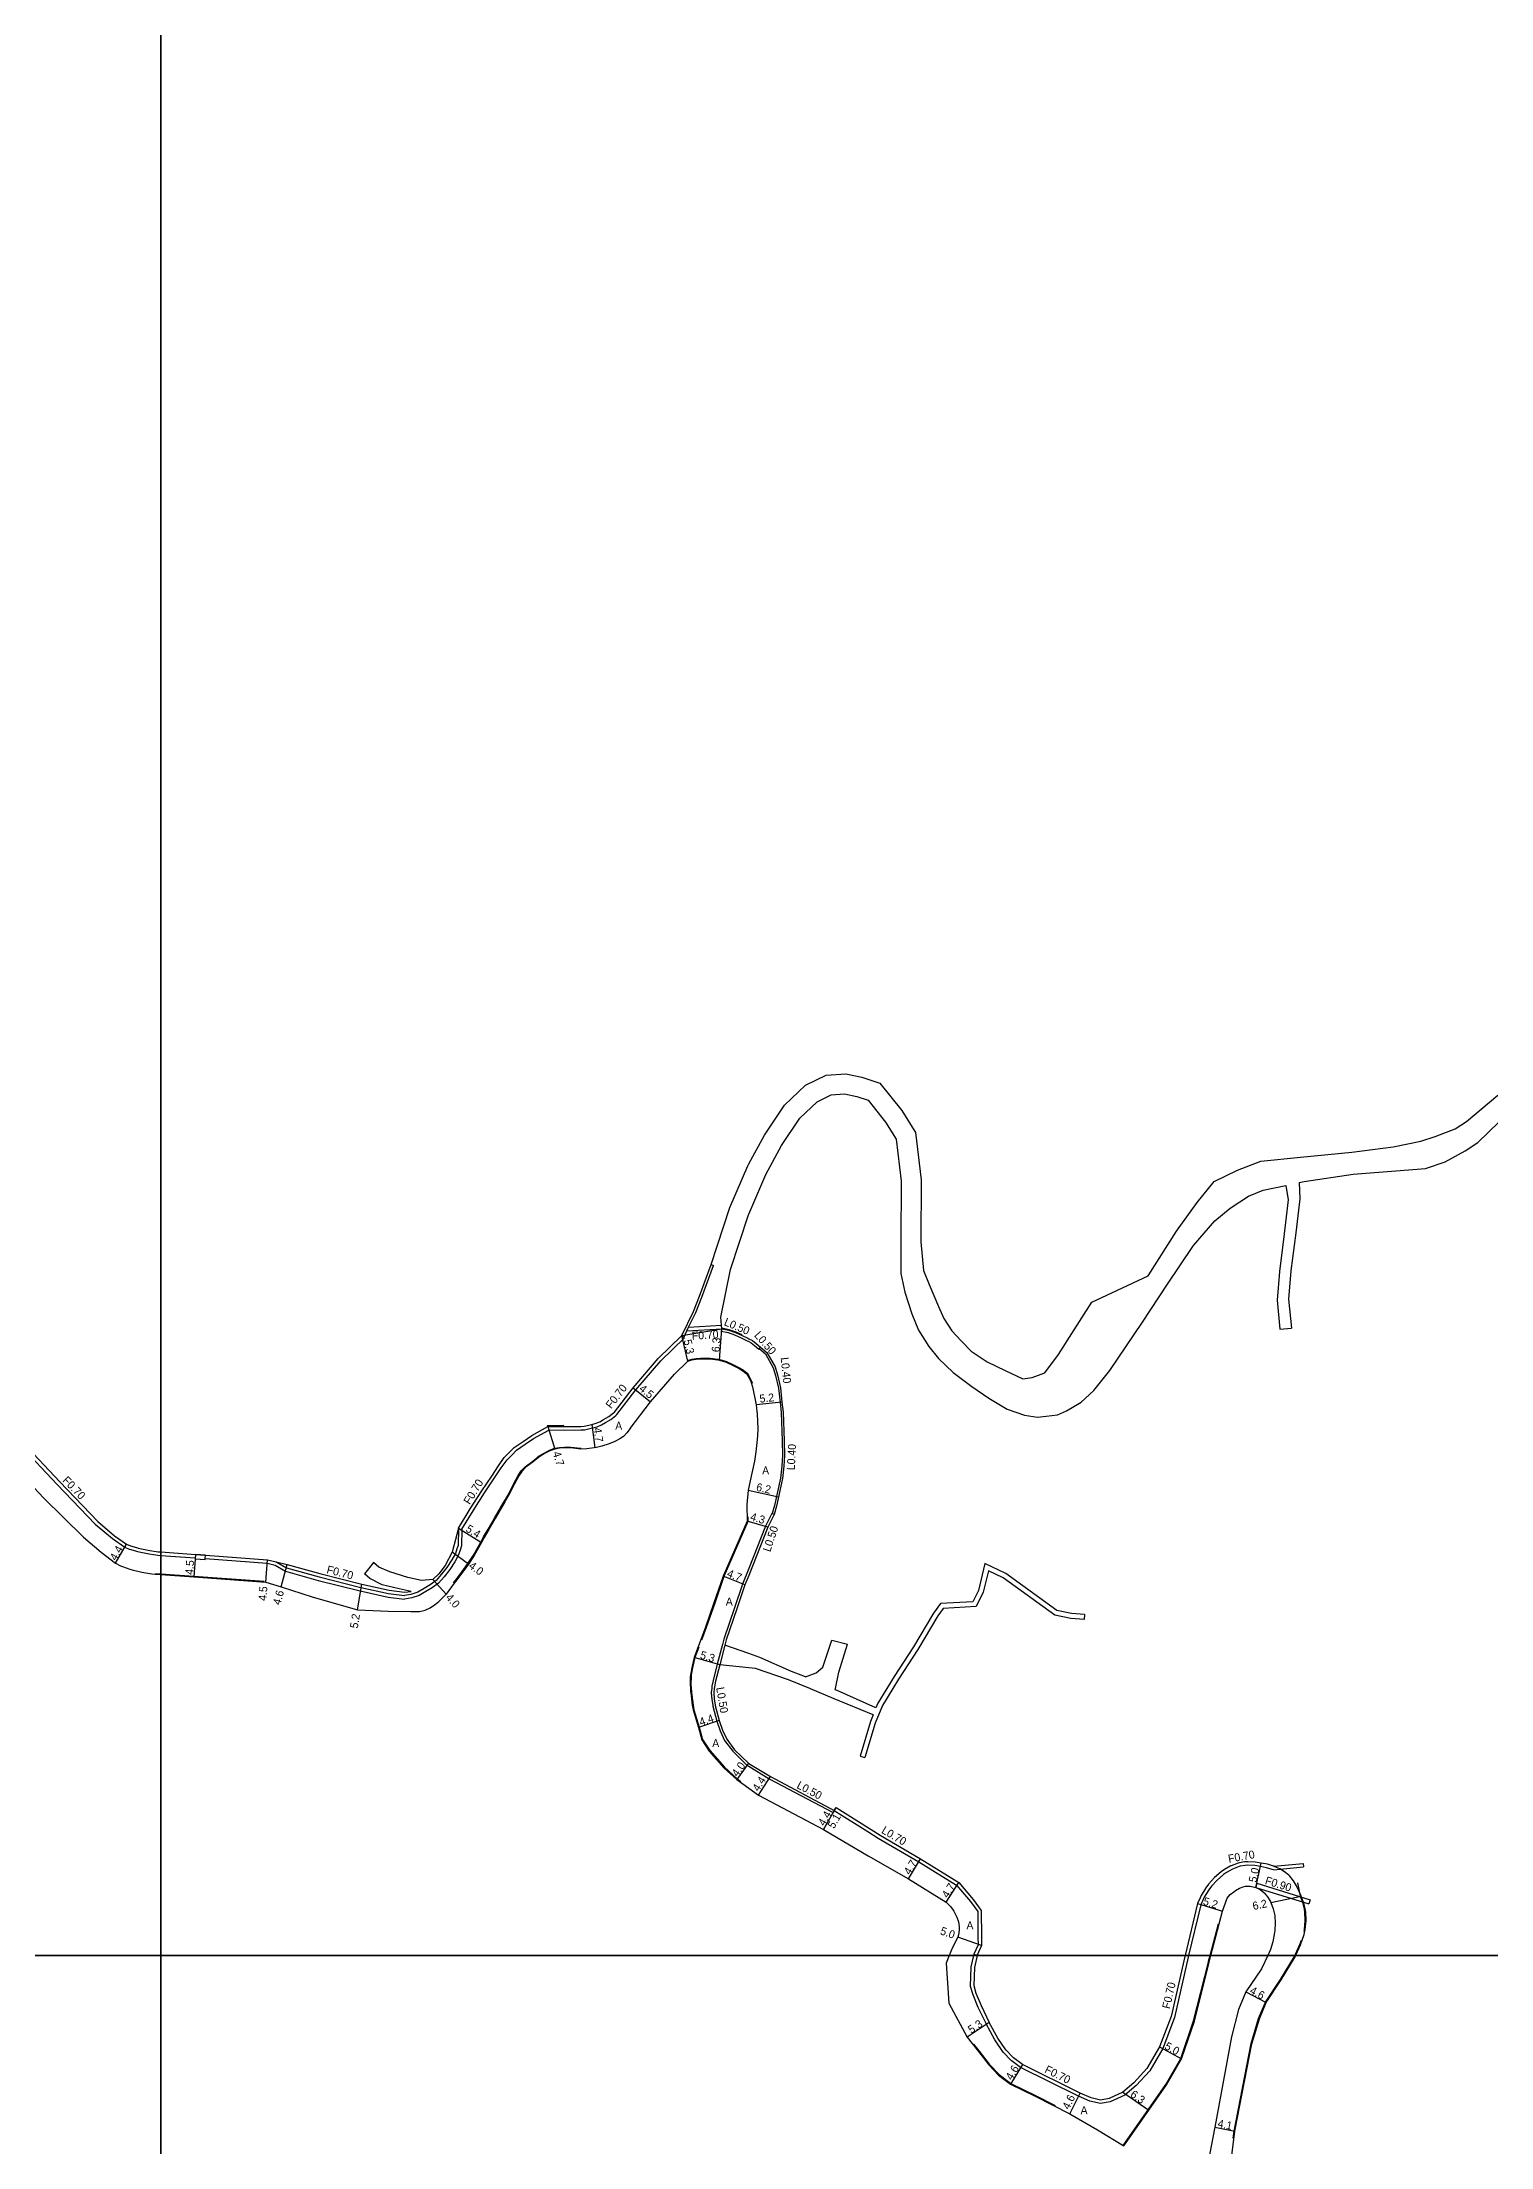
# Model space of a CAD drawing. Header units: metres. Extents: x -20000 to -16000, y -99000 to -96000.
# Drawn here: x -17623.8 to -17334, y -97838.3 to -97417.5 of the extents above; entities that cross this region are included whole.
import ezdxf

# ---------------------------------------------------------------- set-up
doc = ezdxf.new("R2010")
doc.units = ezdxf.units.M
doc.header["$LTSCALE"] = 2.5
for name, color, linetype in [('側溝・桝', 7, 'Continuous'), ('図郭', 7, 'Continuous'), ('幅員', 7, 'Continuous'), ('歩道・分離帯・安全施設', 7, 'Continuous'), ('舗装', 7, 'Continuous'), ('道路', 7, 'Continuous')]:
    doc.layers.add(name, color=color, linetype=linetype)
doc.styles.get("Standard").update_dxf_attribs({"font": ''})
doc.styles.get('Standard').set_extended_font_data('@MS PGothic')

msp = doc.modelspace()

# ---------------------------------------------------------------- linework, layer by layer
at = {"layer": '側溝・桝', "flags": 128}
for points in [[(-17495.44, -97676.41), (-17494.81, -97675.11), (-17494.46, -97674.39), (-17493.03, -97671.45), (-17491.81, -97668.38), (-17489.47, -97662.03)], [(-17489.94, -97661.85), (-17489.47, -97662.03)], [(-17494.81, -97675.11), (-17487.84, -97674.69)], [(-17494.46, -97674.39), (-17487.9, -97673.99)], [(-17487.84, -97674.69), (-17487.94, -97675.18)], [(-17511.88, -97693.93), (-17511.1, -97693.47), (-17510.05, -97692.81), (-17509.05, -97692.05), (-17508.8, -97691.81), (-17505, -97686.92), (-17500.05, -97681.13), (-17495.32, -97676.53)], [(-17495.32, -97676.53), (-17495.44, -97676.41), (-17495.81, -97676.03)], [(-17487.94, -97675.18), (-17486.57, -97675.47), (-17485.26, -97675.93), (-17483.96, -97676.5), (-17482.87, -97677.03), (-17482.44, -97677.26)], [(-17482.44, -97677.26), (-17481.98, -97677.49), (-17481.28, -97678.02), (-17480.43, -97678.75), (-17480.1, -97678.35)], [(-17480.35, -97678.66), (-17479.11, -97679.69)], [(-17479.11, -97679.69), (-17477.55, -97682.49)], [(-17477.55, -97682.49), (-17477.1, -97684.02), (-17476.49, -97686.6), (-17476.18, -97689.42), (-17475.97, -97691.38), (-17475.76, -97697.13), (-17475.68, -97700), (-17475.8, -97702.15), (-17476.1, -97704.57), (-17477.3, -97710.02), (-17477.73, -97711.65)], [(-17671.27, -97694.07), (-17661.68, -97692.26), (-17649.59, -97690), (-17645.79, -97689.56), (-17642.71, -97689.49), (-17641.28, -97689.69), (-17640.09, -97689.95), (-17638.89, -97690.21), (-17637.72, -97690.48), (-17636.61, -97690.82), (-17635.84, -97691.17), (-17632.87, -97693.74), (-17628.12, -97697.96), (-17620.74, -97705.81), (-17613.12, -97713.77), (-17609.68, -97716.65), (-17607.24, -97718.36), (-17606.33, -97718.74), (-17606.03, -97718.84), (-17604.87, -97719.17), (-17604.69, -97719.22), (-17602.32, -97719.72), (-17600.62, -97719.97), (-17600, -97720.02)], [(-17539.8, -97714.79), (-17537.52, -97711.09), (-17535.26, -97707.47), (-17533.27, -97704.53), (-17531.93, -97702.52), (-17530.78, -97700.9), (-17529.84, -97699.95), (-17528.87, -97699), (-17527.18, -97697.79), (-17525.46, -97696.64), (-17522.4, -97694.94), (-17519.4, -97694.91), (-17517.28, -97694.94), (-17516.01, -97694.93), (-17515.28, -97694.87), (-17513.68, -97694.52), (-17512.76, -97694.27), (-17511.88, -97693.93)], [(-17477.36, -97711.83), (-17477.81, -97711.61), (-17479.07, -97714.17)], [(-17540.49, -97714.59), (-17540.57, -97718), (-17540.81, -97718.72), (-17541.1, -97719.64), (-17541.8, -97720.92), (-17542.82, -97722.43), (-17543.92, -97723.84), (-17544.98, -97725.01), (-17546.15, -97725.89), (-17547.36, -97726.62), (-17548.65, -97727.36), (-17550.01, -97727.82), (-17551.29, -97728.03)], [(-17539.8, -97714.79), (-17539.87, -97718.12), (-17540.15, -97718.94), (-17540.46, -97719.91), (-17541.2, -97721.28), (-17542.25, -97722.84), (-17543.38, -97724.29), (-17544.51, -97725.53), (-17545.75, -97726.47), (-17547, -97727.22), (-17548.36, -97728), (-17549.84, -97728.5), (-17551.28, -97728.74)], [(-17479.07, -97714.17), (-17482.44, -97722.65)], [(-17600, -97720.02), (-17593.12, -97720.52)], [(-17591.13, -97720.66), (-17578.76, -97721.57), (-17577.13, -97721.96)], [(-17577.13, -97721.96), (-17575.08, -97723.17), (-17568.56, -97725), (-17560.17, -97727.1), (-17554.58, -97728.34), (-17551.28, -97728.74)], [(-17576.97, -97721.28), (-17574.9, -97722.49), (-17568.38, -97724.32), (-17560.01, -97726.42), (-17554.46, -97727.65), (-17551.29, -97728.03)], [(-17482.44, -97722.65), (-17483.66, -97725.74), (-17485.29, -97730.51), (-17487.44, -97736.75), (-17487.71, -97737.82)], [(-17487.71, -97737.82), (-17488.73, -97741.77), (-17489.57, -97745.03), (-17489.8, -97746.18), (-17489.85, -97746.62)], [(-17487.23, -97737.94), (-17488.24, -97741.89)], [(-17489.85, -97746.62), (-17489.93, -97747.36), (-17489.93, -97747.46), (-17489.85, -97748.77), (-17489.64, -97750.04), (-17489.63, -97750.12), (-17488.83, -97753.15), (-17488.17, -97755.11), (-17487.28, -97757.02), (-17485.65, -97759.18), (-17482.83, -97761.93), (-17482.44, -97762.17)], [(-17482.44, -97762.17), (-17478.36, -97764.65), (-17465.57, -97771.42)], [(-17465.57, -97771.42), (-17465.33, -97770.99)], [(-17465.33, -97770.99), (-17458.63, -97775.19)], [(-17458.63, -97775.19), (-17456.53, -97776.51), (-17448.43, -97781.28), (-17440.86, -97785.93), (-17438.09, -97789.21), (-17436.63, -97791.23), (-17436.59, -97796.27), (-17436.58, -97797.85), (-17437.41, -97799.71)], [(-17377.51, -97782.88), (-17377.75, -97782.78), (-17378.89, -97782.44), (-17380.08, -97782.2), (-17381.21, -97782.03), (-17382.63, -97781.95), (-17383.19, -97781.98), (-17384.16, -97782.16), (-17384.36, -97782.22), (-17385.7, -97782.73), (-17386.9, -97783.39), (-17387.51, -97783.82), (-17388.79, -97784.91), (-17389.92, -97786.16), (-17390.44, -97786.87), (-17391.33, -97788.34), (-17391.56, -97788.78), (-17392.02, -97789.84), (-17394.46, -97800)], [(-17377.51, -97782.88), (-17371.52, -97782.3)], [(-17377.4, -97782.16), (-17371.58, -97781.6)], [(-17371.58, -97781.6), (-17371.52, -97782.3)], [(-17380.83, -97785.51), (-17381.02, -97786.4)], [(-17381.02, -97786.4), (-17370.41, -97789.7)], [(-17380.83, -97785.51), (-17370.14, -97788.84)], [(-17370.14, -97788.84), (-17370.41, -97789.7)], [(-17437.48, -97800), (-17438, -97802.27), (-17438.16, -97806.12)], [(-17437.41, -97799.71), (-17437.48, -97800)], [(-17437.41, -97799.71), (-17436.75, -97799.94)], [(-17394.46, -97800), (-17394.54, -97800.35), (-17397.29, -97812.39), (-17399.63, -97818.59), (-17402.24, -97823.04), (-17404.93, -97825.99), (-17407.23, -97827.9), (-17410.17, -97829.24), (-17412.1, -97829.61), (-17414.2, -97829.15), (-17416.46, -97828.14), (-17428.07, -97822.38), (-17429.96, -97821.02), (-17431.58, -97819.33), (-17433.21, -97816.88), (-17434.98, -97813.67)], [(-17438.16, -97806.12), (-17437.65, -97807.8), (-17436.61, -97810.3), (-17434.98, -97813.67)]]:
    msp.add_lwpolyline(points, dxfattribs=at)
msp.add_lwpolyline([(-17593.07, -97719.82), (-17593.12, -97720.52), (-17593.14, -97720.72), (-17591.14, -97720.86), (-17591.13, -97720.66), (-17591.08, -97719.97)], close=True, dxfattribs=at)
at = {"layer": '図郭'}
for points in [[(-18400, -97800), (-17600, -97800), (-17600, -97200), (-18400, -97200)], [(-17600, -97800), (-16800, -97800), (-16800, -97200), (-17600, -97200)], [(-18400, -98400), (-17600, -98400), (-17600, -97800), (-18400, -97800)], [(-17600, -98400), (-16800, -98400), (-16800, -97800), (-17600, -97800)]]:
    msp.add_lwpolyline(points, close=True, dxfattribs=at)
at = {"layer": '幅員', "flags": 128}
for points in [[(-17488.28, -97680.98), (-17487.84, -97674.69)], [(-17494.63, -97681.19), (-17495.81, -97676.03)], [(-17505.55, -97686.48), (-17502.06, -97689.32)], [(-17475.79, -97689.38), (-17480.96, -97689.93)], [(-17522.59, -97694.25), (-17521.23, -97698.74)], [(-17513.85, -97693.84), (-17513.22, -97698.5)], [(-17482.57, -97706.99), (-17476.52, -97708.32)], [(-17540.49, -97714.59), (-17535.91, -97717.44)], [(-17478.62, -97714.38), (-17482.75, -97713.18)], [(-17609.07, -97721.57), (-17606.9, -97717.74)], [(-17593.07, -97719.82), (-17593.4, -97724.31)], [(-17579.03, -97725.35), (-17578.65, -97720.87)], [(-17538.51, -97721.73), (-17541.74, -97719.37)], [(-17575.92, -97726.26), (-17574.73, -97721.82)], [(-17542.95, -97727.78), (-17545.61, -97724.8)], [(-17483.19, -97725.91), (-17487.56, -97724.18)], [(-17560.67, -97730.87), (-17559.85, -97725.74)], [(-17488.24, -97741.89), (-17493.33, -97740.4)], [(-17488.35, -97753), (-17492.52, -97754.41)], [(-17482.52, -97761.53), (-17484.85, -97764.78)], [(-17480.47, -97767.93), (-17478.12, -97764.22)], [(-17467.51, -97774.81), (-17464.98, -97770.38)], [(-17465.33, -97770.99), (-17467.51, -97774.81)], [(-17450.51, -97784.7), (-17448.07, -97780.68)], [(-17381.02, -97786.4), (-17379.96, -97781.51)], [(-17442.95, -97789.35), (-17440.4, -97785.4)], [(-17378.03, -97789.39), (-17371.96, -97788.11)], [(-17392.69, -97789.62), (-17387.72, -97791.14)], [(-17435.87, -97797.99), (-17440.59, -97796.32)], [(-17383.04, -97807.26), (-17378.97, -97809.39)], [(-17434.34, -97813.37), (-17438.74, -97816.34)], [(-17427.71, -97821.79), (-17430.1, -97825.71)], [(-17400.26, -97818.29), (-17395.86, -97820.66)], [(-17418.2, -97831.63), (-17416.15, -97827.51)], [(-17407.61, -97827.31), (-17402.44, -97830.91)], [(-17389.23, -97834.3), (-17385.21, -97835.12)]]:
    msp.add_lwpolyline(points, dxfattribs=at)
at = {"layer": '歩道・分離帯・安全施設', "flags": 128}
for points in [[(-17487.81, -97674.54), (-17486.4, -97674.84), (-17485.02, -97675.32), (-17483.8, -97675.86)], [(-17494.66, -97681.05), (-17493.85, -97680.76), (-17492.96, -97680.62), (-17492.07, -97680.56), (-17491.67, -97680.55), (-17490.14, -97680.56), (-17488.62, -97680.75), (-17488.24, -97680.83), (-17486.89, -97681.26), (-17485.61, -97681.83), (-17485.07, -97682.11), (-17484.28, -97682.5), (-17483.51, -97682.95), (-17482.83, -97683.52), (-17482.77, -97683.58), (-17482.44, -97684.14)], [(-17482.44, -97684.14), (-17482.08, -97684.74), (-17481.71, -97685.56)], [(-17522.72, -97694.01), (-17519.49, -97694.01), (-17519.45, -97694)], [(-17541.49, -97725.49), (-17540.91, -97724.77), (-17539.77, -97723.23), (-17538.63, -97721.64), (-17537.48, -97719.94), (-17536.04, -97717.37), (-17535.46, -97716.32), (-17534.58, -97714.77), (-17533.3, -97712.54), (-17531.34, -97709.2), (-17530.37, -97707.47), (-17529.44, -97705.61), (-17528.53, -97704.04), (-17527.93, -97703.13), (-17527.13, -97702.28), (-17525.62, -97701.17), (-17524.33, -97700.13), (-17523.24, -97699.47), (-17522.26, -97698.96), (-17521.27, -97698.6), (-17520.29, -97698.41), (-17519.31, -97698.35), (-17518.03, -97698.34), (-17516.07, -97698.58), (-17515.93, -97698.58)], [(-17482.6, -97712.32), (-17482.6, -97713.22), (-17487.42, -97724.23), (-17489.32, -97729.76), (-17490.94, -97734.41), (-17491.89, -97736.96)], [(-17601.11, -97723.6), (-17600, -97723.68)], [(-17600, -97723.68), (-17593.39, -97724.16), (-17579.38, -97725.18)], [(-17492.4, -97738.34), (-17493.19, -97740.45), (-17493.63, -97742.15), (-17493.93, -97743.88), (-17493.98, -97744.29), (-17494, -97745.75), (-17493.95, -97746.61)], [(-17493.95, -97746.62), (-17493.91, -97747.22), (-17493.89, -97747.39), (-17493.58, -97749.92), (-17493.41, -97750.87), (-17492.38, -97754.37), (-17491.66, -97756.81), (-17490.24, -97759.04), (-17487.32, -97762.37), (-17484.76, -97764.66), (-17484.01, -97765.2)], [(-17372.11, -97788.15), (-17372.64, -97785.5)], [(-17371.38, -97795.22), (-17371.3, -97794.78), (-17371.14, -97793.07), (-17371.14, -97793.02), (-17371.2, -97791.37), (-17371.29, -97790.72), (-17371.63, -97789.43), (-17372.1, -97788.17), (-17372.11, -97788.15)], [(-17390.17, -97800), (-17388.52, -97793.66)], [(-17390.46, -97801.15), (-17390.17, -97800)], [(-17385.54, -97836.54), (-17385.36, -97835.1), (-17381.95, -97817.62), (-17380.46, -97812.61), (-17379.1, -97809.32), (-17376.07, -97804.8), (-17373.3, -97800.19), (-17373.21, -97800)], [(-17373.21, -97800), (-17373.09, -97799.75), (-17372.21, -97797.79), (-17371.9, -97796.94)], [(-17407.58, -97838), (-17402.57, -97830.83), (-17399.04, -97825.78), (-17396, -97820.59), (-17393.46, -97813.09), (-17390.51, -97801.31), (-17390.46, -97801.15)], [(-17437.48, -97817.7), (-17436.37, -97819.12), (-17434.33, -97821.74), (-17432.37, -97823.79), (-17430.02, -97825.59), (-17425.1, -97827.98), (-17421.15, -97829.98)]]:
    msp.add_lwpolyline(points, dxfattribs=at)
at = {"layer": '舗装'}
msp.add_lwpolyline([(-17495.81, -97676.03), (-17487.84, -97674.69)], dxfattribs=at)
at = {"layer": '道路', "flags": 128}
for points in [[(-17482.44, -97641.75), (-17479.32, -97635.99), (-17475.27, -97630.02), (-17471.06, -97625.97), (-17466.98, -97624.02), (-17463.05, -97623.72), (-17459.81, -97624.37), (-17456.19, -97625.59), (-17451.81, -97631.09), (-17449.11, -97635.45), (-17447.97, -97644.94), (-17448.01, -97657.32), (-17447.49, -97663.06), (-17446.34, -97665.82), (-17444.48, -97670.25), (-17443.4, -97672.67), (-17441.85, -97675.14), (-17439.98, -97677.13), (-17437.96, -97679.19), (-17434.73, -97681.29), (-17431.16, -97683.04), (-17427.6, -97684.72), (-17425.77, -97684.47), (-17423.21, -97683.53), (-17420.52, -97679.81), (-17417.83, -97675.61), (-17413.84, -97669.41), (-17402.57, -97664.13), (-17396.87, -97655.19), (-17392.73, -97649.46), (-17389.37, -97645.25), (-17384.67, -97642.97), (-17380.04, -97641.17), (-17372.12, -97640.37), (-17361.83, -97639.39), (-17353.58, -97638.32), (-17348.05, -97637.18), (-17345.15, -97636.29), (-17341.19, -97634.71), (-17338.92, -97633.23), (-17332.66, -97628)], [(-17482.44, -97651.76), (-17479.02, -97643.84), (-17475.89, -97638.07), (-17472.19, -97632.61), (-17468.75, -97629.3), (-17465.93, -97627.95), (-17463.29, -97627.75), (-17460.84, -97628.24), (-17458.58, -97629), (-17455.09, -97633.4), (-17452.98, -97636.81), (-17451.97, -97645.17), (-17452.01, -97657.3), (-17452.03, -97663.65), (-17451.21, -97667.37), (-17449.81, -97671.73), (-17448.51, -97674.96), (-17446.4, -97678.25), (-17444.48, -97680.65), (-17441.56, -97683.43), (-17437.84, -97686.27), (-17434.45, -97688.55), (-17430.73, -97690.75), (-17427.29, -97691.97), (-17424.67, -97692.4), (-17422.97, -97692.2), (-17420.7, -97691.9), (-17418.92, -97691.13), (-17415.95, -97689.35), (-17413.4, -97687.01), (-17410.24, -97683.03), (-17403.71, -97673.36), (-17398.83, -97666), (-17393.48, -97658.07), (-17389.2, -97653.09), (-17386.16, -97650.57), (-17382.47, -97648.21), (-17379.57, -97647), (-17375.02, -97646.04)], [(-17372.39, -97645.48), (-17371.39, -97645.27), (-17361.58, -97643.82), (-17353.04, -97643.14), (-17347.11, -97642.65), (-17343.14, -97641.34), (-17339.19, -97639.14), (-17336.65, -97637.46), (-17330.21, -97631.27)], [(-17489.94, -97661.85), (-17486.24, -97650.48), (-17482.62, -97642.09), (-17482.44, -97641.75)], [(-17375.02, -97646.04), (-17374.53, -97648.91), (-17375.35, -97655.69), (-17376.32, -97663.28), (-17376.76, -97668.99), (-17376.22, -97674.75)], [(-17372.39, -97645.48), (-17372.23, -97648.73), (-17373.05, -97655.5), (-17374.02, -97663.09), (-17374.46, -97668.8), (-17373.92, -97674.56)], [(-17486.07, -97662.88), (-17482.49, -97651.89), (-17482.44, -97651.76)], [(-17495.81, -97676.03), (-17493.49, -97671.24), (-17492.28, -97668.2), (-17489.94, -97661.85)], [(-17487.84, -97674.69), (-17487.9, -97673.99), (-17488.05, -97672.37), (-17486.07, -97662.88)], [(-17487.84, -97674.69), (-17486.44, -97674.99), (-17485.07, -97675.46), (-17483.75, -97676.04), (-17482.64, -97676.58), (-17482.44, -97676.69)], [(-17376.22, -97674.75), (-17373.92, -97674.56)], [(-17512.19, -97693.29), (-17511.47, -97692.87), (-17510.45, -97692.23), (-17509.5, -97691.51), (-17509.31, -97691.34), (-17505.55, -97686.48), (-17500.56, -97680.65), (-17495.81, -97676.03)], [(-17482.44, -97676.69), (-17481.71, -97677.07), (-17480.96, -97677.63), (-17478.79, -97679.43)], [(-17506.16, -97694.62), (-17502.06, -97689.32), (-17497.3, -97683.76), (-17494.63, -97681.19), (-17493.81, -97680.9), (-17492.95, -97680.77), (-17492.06, -97680.71), (-17491.67, -97680.7), (-17490.15, -97680.71), (-17488.65, -97680.9), (-17488.28, -97680.98), (-17486.95, -97681.4), (-17485.67, -97681.97), (-17485.14, -97682.24), (-17484.36, -97682.64), (-17483.6, -97683.08), (-17482.93, -97683.63), (-17482.9, -97683.67), (-17482.44, -97684.44), (-17482.02, -97685.23), (-17481.68, -97686.3), (-17481.01, -97689.56)], [(-17478.79, -97679.43), (-17477.18, -97682.34)], [(-17477.18, -97682.34), (-17476.71, -97683.92), (-17476.09, -97686.53), (-17475.79, -97689.38), (-17475.58, -97691.35), (-17475.36, -97697.12), (-17475.28, -97700.01), (-17475.4, -97702.18), (-17475.71, -97704.64), (-17476.92, -97710.15), (-17477.36, -97711.83)], [(-17481.01, -97689.56), (-17480.96, -97689.93), (-17480.89, -97690.57), (-17480.82, -97691.23), (-17480.76, -97691.73), (-17480.65, -97694.71), (-17480.7, -97696.11), (-17480.82, -97697.52), (-17481.03, -97699.28), (-17481.3, -97701.2), (-17481.82, -97703.58), (-17482.57, -97706.99), (-17482.84, -97709.85)], [(-17637.71, -97694.58), (-17637.6, -97694.63), (-17635.2, -97696.61), (-17630.79, -97700.66), (-17623.45, -97708.47), (-17615.46, -97716.35), (-17611.97, -97719.36), (-17609.07, -97721.57), (-17608.08, -97722.07), (-17607.67, -97722.24), (-17606.2, -97722.75), (-17605.78, -97722.88), (-17603.81, -97723.34), (-17601.81, -97723.66), (-17601.12, -97723.75), (-17600, -97723.83)], [(-17506.16, -97694.62), (-17506.8, -97695.47), (-17507.51, -97696.23), (-17508.2, -97696.7), (-17509.21, -97697.23), (-17510.34, -97697.7), (-17511.85, -97698.19), (-17512.9, -97698.46), (-17514.85, -97698.72), (-17516.07, -97698.74), (-17518.04, -97698.49), (-17519.3, -97698.5), (-17520.27, -97698.56), (-17521.23, -97698.74), (-17522.2, -97699.1), (-17523.17, -97699.6), (-17524.25, -97700.25), (-17525.53, -97701.29), (-17527.03, -97702.4), (-17527.81, -97703.22), (-17528.4, -97704.12), (-17529.31, -97705.68), (-17530.24, -97707.54), (-17531.21, -97709.28), (-17533.17, -97712.61), (-17534.45, -97714.84), (-17535.33, -97716.4), (-17535.91, -97717.44), (-17537.35, -97720.02), (-17538.51, -97721.73), (-17539.64, -97723.32), (-17540.79, -97724.87), (-17541.37, -97725.58), (-17542.95, -97727.78), (-17544.44, -97729.2)], [(-17540.49, -97714.59), (-17538.12, -97710.72), (-17535.85, -97707.09), (-17533.85, -97704.14), (-17532.51, -97702.12), (-17531.32, -97700.45), (-17530.33, -97699.45), (-17529.32, -97698.46), (-17527.58, -97697.22), (-17525.83, -97696.04), (-17522.59, -97694.25), (-17519.4, -97694.21), (-17517.28, -97694.24), (-17516.04, -97694.23), (-17515.38, -97694.18), (-17513.85, -97693.84), (-17512.98, -97693.6), (-17512.19, -97693.29)], [(-17627.63, -97697.46), (-17620.23, -97705.33), (-17612.64, -97713.26), (-17609.25, -97716.09), (-17606.9, -97717.74), (-17606.08, -97718.08), (-17605.82, -97718.17), (-17604.69, -97718.49), (-17604.53, -97718.53), (-17602.2, -97719.03), (-17600.55, -97719.28), (-17600, -97719.32)], [(-17482.84, -97709.85), (-17482.75, -97713.18), (-17487.56, -97724.18), (-17489.46, -97729.71), (-17491.08, -97734.36), (-17493.33, -97740.4), (-17493.77, -97742.12), (-17494.08, -97743.86), (-17494.13, -97744.28), (-17494.15, -97745.76), (-17494.1, -97746.62)], [(-17477.36, -97711.83), (-17478.62, -97714.38)], [(-17540.49, -97714.59), (-17541.74, -97719.37), (-17543.16, -97722.02), (-17544.4, -97723.71), (-17545.61, -97724.8)], [(-17478.62, -97714.38), (-17482.44, -97724.01)], [(-17600, -97719.32), (-17593.07, -97719.82), (-17591.08, -97719.97), (-17578.65, -97720.87), (-17576.97, -97721.28), (-17574.73, -97721.82), (-17568.2, -97723.65), (-17559.85, -97725.74), (-17554.34, -97726.96), (-17551.28, -97727.33), (-17549.95, -97727.23)], [(-17600, -97723.83), (-17593.4, -97724.31), (-17579.03, -97725.35), (-17575.92, -97726.26), (-17569.77, -97728.32), (-17560.67, -97730.87), (-17554.56, -97731.14), (-17550.01, -97731.23), (-17548.29, -97731.24), (-17547.16, -97730.93), (-17546.12, -97730.46), (-17545.07, -97729.77), (-17544.44, -97729.2)], [(-17557.51, -97721.41), (-17559.29, -97723.69)], [(-17549.95, -97727.23), (-17552.38, -97726.7), (-17555.78, -97725.92), (-17558.21, -97724.64), (-17559.29, -97723.69)], [(-17545.61, -97724.8), (-17547.9, -97725.01), (-17550.6, -97724.42), (-17554.21, -97723.29), (-17556.43, -97722.36), (-17557.51, -97721.41)], [(-17482.44, -97724.01), (-17483.19, -97725.91), (-17484.82, -97730.67), (-17486.96, -97736.9), (-17487.23, -97737.94)], [(-17415.26, -97731.82), (-17417.89, -97731.64), (-17420.8, -97731.04), (-17431.05, -97723.62), (-17435.2, -97721.66), (-17436.51, -97727), (-17437.6, -97729.26), (-17444.07, -97729.64), (-17445.48, -97731.55), (-17449.49, -97738.26), (-17453.35, -97744.21), (-17454.81, -97746.62)], [(-17415.33, -97732.82), (-17418.02, -97732.63), (-17421.21, -97731.97), (-17431.56, -97724.48), (-17434.52, -97723.08), (-17435.56, -97727.34), (-17436.96, -97730.22), (-17443.54, -97730.62), (-17444.65, -97732.1), (-17448.65, -97738.79), (-17452.5, -97744.74), (-17453.64, -97746.62)], [(-17415.26, -97731.82), (-17415.33, -97732.82)], [(-17471.07, -97744.29), (-17468.97, -97743.46), (-17467.64, -97742.34), (-17465.8, -97736.94)], [(-17465.8, -97736.94), (-17462.66, -97737.75)], [(-17465.1, -97746.62), (-17464.43, -97743.35), (-17462.66, -97737.75)], [(-17488.24, -97741.89), (-17489.08, -97745.14), (-17489.3, -97746.26), (-17489.34, -97746.62)], [(-17482.44, -97742.5), (-17488.24, -97741.89)], [(-17482.44, -97739.62), (-17487.23, -97737.94)], [(-17471.07, -97744.29), (-17473.86, -97743.2), (-17480.19, -97740.41), (-17482.44, -97739.62)], [(-17470.25, -97746.62), (-17474.5, -97744.87), (-17481.06, -97742.65), (-17482.44, -97742.5)], [(-17494.1, -97746.62), (-17494.06, -97747.23), (-17494.04, -97747.41), (-17493.73, -97749.95), (-17493.56, -97750.9), (-17492.52, -97754.41), (-17491.79, -97756.88), (-17490.36, -97759.13), (-17487.43, -97762.48), (-17484.85, -97764.78), (-17482.44, -97766.52)], [(-17489.34, -97746.62), (-17489.43, -97747.4), (-17489.43, -97747.45), (-17489.35, -97748.71), (-17489.15, -97749.96), (-17489.14, -97750.01), (-17488.35, -97753), (-17487.7, -97754.92), (-17486.84, -97756.76), (-17485.28, -97758.85), (-17482.52, -97761.53), (-17482.44, -97761.58)], [(-17457.56, -97751.86), (-17465.33, -97748.66), (-17470.12, -97746.67), (-17470.25, -97746.62)], [(-17465.15, -97746.86), (-17465.1, -97746.62)], [(-17456.99, -97750.49), (-17464.73, -97747.05), (-17465.15, -97746.86)], [(-17453.64, -97746.62), (-17455.71, -97750.02), (-17457.18, -97753.55), (-17459.22, -97760.44)], [(-17454.81, -97746.62), (-17456.61, -97749.57), (-17456.99, -97750.49)], [(-17457.56, -97751.86), (-17458.12, -97753.22), (-17460.17, -97760.15)], [(-17482.44, -97761.58), (-17478.12, -97764.22), (-17465.33, -97770.99), (-17464.98, -97770.38), (-17456.16, -97775.92), (-17448.07, -97780.68), (-17440.4, -97785.4), (-17437.54, -97788.77), (-17435.93, -97791), (-17435.89, -97796.25), (-17435.87, -97797.99), (-17436.75, -97799.94), (-17436.76, -97800)], [(-17460.17, -97760.15), (-17459.22, -97760.44)], [(-17482.44, -97766.52), (-17480.47, -97767.93), (-17467.51, -97774.81), (-17458.57, -97780.04), (-17450.51, -97784.7), (-17442.95, -97789.35), (-17442.05, -97790.27), (-17441.42, -97791.16), (-17440.83, -97792.33), (-17440.51, -97793.29), (-17440.37, -97794.3), (-17440.37, -97794.92), (-17440.46, -97795.84), (-17440.59, -97796.32), (-17441.67, -97798.4), (-17442.33, -97800)], [(-17373.04, -97800), (-17372.95, -97799.82), (-17372.07, -97797.85), (-17371.34, -97795.82), (-17371.15, -97794.8), (-17370.99, -97793.08), (-17370.99, -97793.02), (-17371.05, -97791.35), (-17371.15, -97790.69), (-17371.49, -97789.38), (-17371.96, -97788.11), (-17372.35, -97787.19), (-17372.86, -97786.08), (-17373.47, -97785.04), (-17374.22, -97784.11), (-17374.41, -97783.92), (-17375.27, -97783.25), (-17376.23, -97782.7), (-17377.23, -97782.24), (-17377.4, -97782.16), (-17377.52, -97782.12), (-17378.72, -97781.76), (-17379.96, -97781.51), (-17381.14, -97781.33), (-17382.63, -97781.25), (-17383.27, -97781.29), (-17384.32, -97781.47), (-17384.59, -97781.55), (-17385.98, -97782.08), (-17386.02, -97782.1), (-17387.28, -97782.8), (-17387.94, -97783.26), (-17389.28, -97784.41), (-17390.46, -97785.71), (-17391.03, -97786.48), (-17391.95, -97788), (-17392.19, -97788.48), (-17392.69, -97789.62), (-17395.18, -97800)], [(-17390.01, -97800), (-17387.72, -97791.14), (-17386.75, -97788.53), (-17386.15, -97787.83), (-17385.42, -97787.24), (-17385.06, -97787), (-17384.32, -97786.57), (-17383.53, -97786.25), (-17383.11, -97786.16), (-17382.19, -97786.14), (-17381.27, -97786.31), (-17381.02, -97786.4), (-17380.18, -97786.81), (-17379.43, -97787.4), (-17379.37, -97787.45), (-17378.67, -97788.28), (-17378.11, -97789.23), (-17378.03, -97789.39), (-17377.54, -97790.68), (-17377.25, -97792.02), (-17377.24, -97792.09), (-17377.15, -97793.55), (-17377.24, -97795.01), (-17377.28, -97795.37), (-17377.62, -97797.26), (-17378.07, -97798.78), (-17378.64, -97800)], [(-17442.33, -97800), (-17442.96, -97801.5), (-17442.39, -97809.56), (-17438.74, -97816.34), (-17436.49, -97819.21), (-17434.44, -97821.84), (-17432.47, -97823.9), (-17430.1, -97825.71), (-17425.17, -97828.12), (-17418.2, -97831.63), (-17412.69, -97834.83), (-17407.45, -97838.08)], [(-17436.76, -97800), (-17437.3, -97802.37), (-17437.45, -97806.03)], [(-17395.18, -97800), (-17395.22, -97800.19), (-17397.97, -97812.19), (-17400.26, -97818.29), (-17402.81, -97822.62), (-17405.41, -97825.48), (-17407.61, -97827.31), (-17410.39, -97828.57), (-17412.12, -97828.9), (-17413.99, -97828.47), (-17416.15, -97827.51), (-17427.71, -97821.79), (-17429.5, -97820.49), (-17431.03, -97818.89), (-17432.6, -97816.54), (-17434.34, -97813.37)], [(-17378.64, -97800), (-17379.87, -97802.64), (-17383.04, -97807.26), (-17384.46, -97810.8), (-17385.87, -97816.24), (-17389.23, -97834.3), (-17391.29, -97845.07)], [(-17437.45, -97806.03), (-17436.99, -97807.56), (-17435.97, -97810.01), (-17434.34, -97813.37)]]:
    msp.add_lwpolyline(points, dxfattribs=at)
at = {"layer": '道路'}
for points in [[(-17407.45, -97838.08), (-17402.44, -97830.91), (-17398.92, -97825.86), (-17395.86, -97820.66), (-17393.31, -97813.13), (-17390.36, -97801.35), (-17390.01, -97800)], [(-17386.55, -97845.84), (-17385.21, -97835.12), (-17381.8, -97817.66), (-17380.32, -97812.66), (-17378.97, -97809.39), (-17375.94, -97804.88), (-17373.17, -97800.26), (-17373.04, -97800)]]:
    msp.add_lwpolyline(points, dxfattribs=at)

# ---------------------------------------------------------------- texts
at = {"layer": '側溝・桝'}
for s, rotation, p in [('L0.50', 337.2345, (-17487.52, -97673.93)), ('F0.70', 3.4701, (-17493.78, -97676.9)), ('L0.50', 311.1867, (-17481.45, -97676.08)), ('L0.40', 275.6605, (-17476.05, -97680.47)), ('F0.70', 52.2263, (-17509.94, -97690.81)), ('L0.40', 86.8741, (-17473.24, -97703.01)), ('F0.70', 313.7599, (-17619.8, -97705.12)), ('F0.70', 58.3073, (-17538.24, -97709.97)), ('L0.50', 71.6835, (-17478.15, -97719.42)), ('F0.70', 345.9387, (-17566.96, -97723.55)), ('L0.50', 279.3607, (-17488.96, -97746.47)), ('L0.50', 332.5283, (-17472.99, -97766.46)), ('L0.70', 329.52, (-17456.03, -97775.42)), ('F0.70', 10.3786, (-17386.41, -97781.47)), ('F0.90', 342.695, (-17379.31, -97785.68)), ('F0.70', 77.1177, (-17398.24, -97810.77)), ('F0.70', 333.4603, (-17423.4, -97823.32))]:
    msp.add_text(s, height=1.6, rotation=rotation, dxfattribs=at).set_placement(p)
at = {"layer": '幅員'}
for s, rotation, p in [('5.3', 282.8636, (-17495.48, -97677.03)), ('6.3', 86.0138, (-17488.27, -97679.42)), ('4.5', 320.8591, (-17504.51, -97686.93)), ('5.2', 6.0693, (-17480.19, -97689.49)), ('4.7', 277.6812, (-17513.5, -97694.55)), ('4.7', 286.8682, (-17521.66, -97699.48)), ('6.2', 347.5878, (-17481.05, -97707.07)), ('4.3', 343.8884, (-17482.26, -97712.95)), ('5.4', 328.1533, (-17539.18, -97715.11)), ('4.4', 60.4773, (-17608.95, -97721.19)), ('4.5', 85.8053, (-17593.56, -97723.93)), ('4.0', 323.8476, (-17538.59, -97722.4)), ('4.7', 338.356, (-17486.93, -97724.21)), ('4.5', 85.1313, (-17578.93, -97729.15)), ('4.6', 74.9695, (-17576.11, -97730.04)), ('4.0', 311.7859, (-17543.18, -97728.52)), ('5.2', 80.8932, (-17560.64, -97734.69)), ('5.3', 343.6897, (-17492.29, -97740.6)), ('4.4', 18.6481, (-17492.03, -97754.14)), ('4.0', 54.2722, (-17484.7, -97764.4)), ('4.4', 57.6601, (-17480.49, -97767.34)), ('4.4', 60.224, (-17467.3, -97774.23)), ('5.1', 60.224, (-17465.39, -97774.76)), ('4.7', 58.7475, (-17450.2, -97784.01)), ('5.0', 77.7434, (-17380.93, -97785.49)), ('4.7', 57.1629, (-17442.63, -97788.66)), ('5.2', 342.9403, (-17391.7, -97789.82)), ('6.2', 11.8898, (-17381.5, -97790.92)), ('5.0', 340.5711, (-17444.28, -97795.72)), ('4.6', 332.4164, (-17382.38, -97807.5)), ('5.3', 34.0345, (-17437.92, -97815.67)), ('5.0', 331.6904, (-17399.42, -97818.62)), ('4.6', 58.6661, (-17429.82, -97825.06)), ('4.6', 63.5169, (-17418.4, -97830.93)), ('6.3', 325.0656, (-17406.28, -97828.11)), ('4.1', 348.5004, (-17388.77, -97834.29))]:
    msp.add_text(s, height=1.6, rotation=rotation, dxfattribs=at).set_placement(p)
at = {"layer": '舗装'}
for p in [(-17509.14, -97694.89), (-17479.76, -97703.83), (-17487.03, -97730.04), (-17489.74, -97758.34), (-17438.9, -97794.78), (-17416.08, -97831.73)]:
    msp.add_text('A', height=1.6, dxfattribs=at).set_placement(p)

doc.saveas('drawing.dxf')
